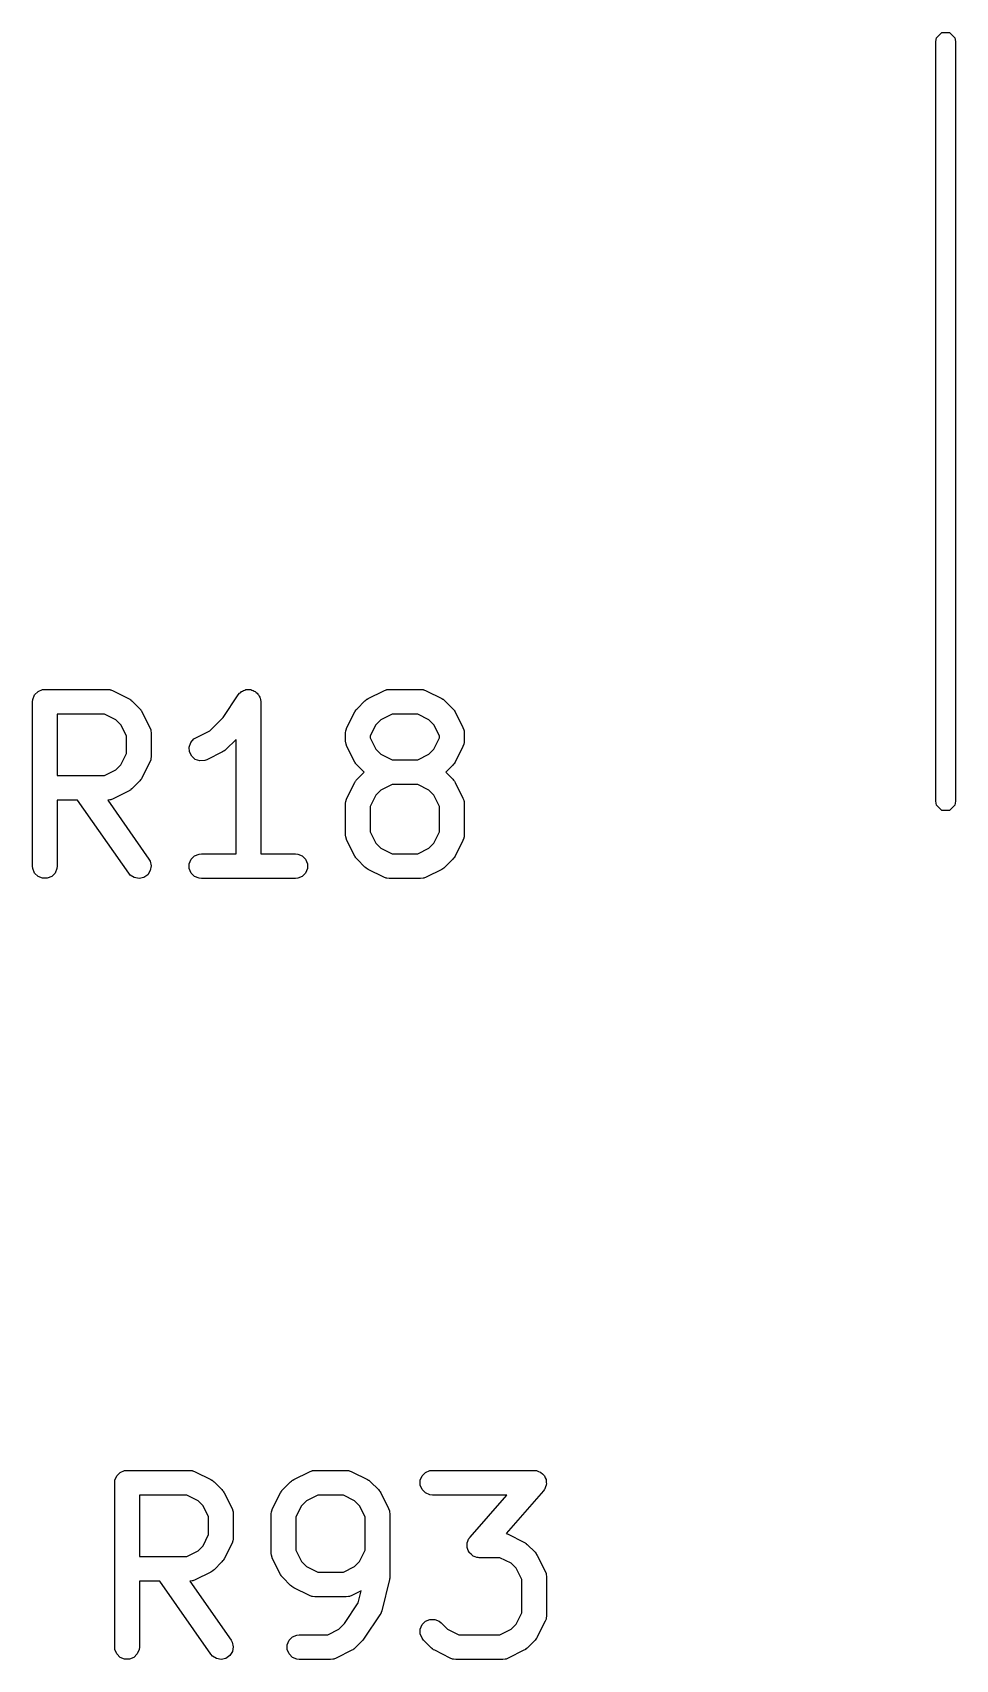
# Model space of a CAD drawing. Header units: millimetres. Extents: x 4 to 152, y 19 to 149.
# Drawn here: x 67.46 to 73.08, y 104.47 to 114.37 of the extents above; entities that cross this region are included whole.
import ezdxf

# ---------------------------------------------------------------- set-up
doc = ezdxf.new("R2010")
doc.units = ezdxf.units.MM
doc.layers.add('F.Silkscreen', color=41, linetype='CONTINUOUS', true_color=0xf2eda1)

msp = doc.modelspace()

# ---------------------------------------------------------------- linework, layer by layer
at = {"layer": 'F.Silkscreen', "linetype": 'CONTINUOUS'}
for p, q in [((72.955, 114.31), (72.959567, 114.332961)), ((72.955, 109.69), (72.955, 114.31)), ((72.959567, 114.332961), (72.992039, 114.365433)), ((72.992039, 114.365433), (73.037961, 114.365433)), ((73.037961, 114.365433), (73.070433, 114.332961)), ((73.070433, 114.332961), (73.075, 114.31)), ((73.075, 114.31), (73.075, 109.69)), ((67.462155, 110.309813), (67.473354, 110.336849)), ((67.473354, 110.336849), (67.494046, 110.357541)), ((67.494046, 110.357541), (67.521082, 110.36874)), ((67.521082, 110.36874), (67.535714, 110.370181)), ((67.535714, 110.370181), (67.916666, 110.370181)), ((67.916666, 110.370181), (67.931298, 110.36874)), ((67.931298, 110.36874), (67.933787, 110.367709)), ((67.933787, 110.367709), (67.936475, 110.367518)), ((67.936475, 110.367518), (67.950207, 110.362263)), ((67.950207, 110.362263), (68.045445, 110.314644)), ((68.620285, 110.200104), (68.711405, 110.336784)), ((68.711405, 110.336784), (68.711439, 110.336827)), ((68.711439, 110.336827), (68.711449, 110.336849)), ((68.711449, 110.336849), (68.7115, 110.336901)), ((68.7115, 110.336901), (68.720721, 110.348159)), ((68.720721, 110.348159), (68.72689, 110.352291)), ((68.72689, 110.352291), (68.732141, 110.357541)), ((68.732141, 110.357541), (68.73893, 110.360354)), ((68.73893, 110.360354), (68.745036, 110.364442)), ((68.745036, 110.364442), (68.752316, 110.365899)), ((68.752316, 110.365899), (68.759177, 110.36874)), ((68.759177, 110.36874), (68.766525, 110.36874)), ((68.766525, 110.36874), (68.77373, 110.370181)), ((68.77373, 110.370181), (68.781014, 110.36874)), ((68.781014, 110.36874), (68.788441, 110.36874)), ((68.788441, 110.36874), (68.795229, 110.365928)), ((68.795229, 110.365928), (68.802438, 110.364502)), ((68.802438, 110.364502), (68.808617, 110.360383)), ((68.808617, 110.360383), (68.815477, 110.357541)), ((68.815477, 110.357541), (68.82067, 110.352348)), ((68.82067, 110.352348), (68.826787, 110.34827)), ((68.826787, 110.34827), (68.83092, 110.342098)), ((68.83092, 110.342098), (68.836169, 110.336849)), ((68.836169, 110.336849), (68.83898, 110.330062)), ((69.502173, 110.314644), (69.597411, 110.362263)), ((69.597411, 110.362263), (69.611142, 110.367518)), ((69.611142, 110.367518), (69.613831, 110.36771)), ((69.613831, 110.36771), (69.61632, 110.36874)), ((69.61632, 110.36874), (69.630952, 110.370181)), ((69.630952, 110.370181), (69.821428, 110.370181)), ((69.821428, 110.370181), (69.83606, 110.36874)), ((69.83606, 110.36874), (69.838549, 110.367709)), ((69.838549, 110.367709), (69.841237, 110.367518)), ((69.841237, 110.367518), (69.854969, 110.362263)), ((69.854969, 110.362263), (69.950207, 110.314644)), ((67.460714, 110.295181), (67.462155, 110.309813)), ((67.460714, 109.295181), (67.460714, 110.295181)), ((68.045445, 110.314644), (68.051744, 110.31068)), ((68.051744, 110.31068), (68.053572, 110.309922)), ((68.053572, 110.309922), (68.055628, 110.308234)), ((68.055628, 110.308234), (68.057888, 110.306812)), ((68.057888, 110.306812), (68.059187, 110.305314)), ((68.059187, 110.305314), (68.064937, 110.300595)), ((68.064937, 110.300595), (68.112556, 110.252976)), ((68.112556, 110.252976), (68.117274, 110.247227)), ((68.117274, 110.247227), (68.118773, 110.245927)), ((68.118773, 110.245927), (68.120194, 110.243668)), ((68.120194, 110.243668), (68.121883, 110.241611)), ((68.121883, 110.241611), (68.12264, 110.239784)), ((68.12264, 110.239784), (68.126605, 110.233484)), ((68.126605, 110.233484), (68.174224, 110.138246)), ((68.83898, 110.330062), (68.84307, 110.323955)), ((68.84307, 110.323955), (68.844526, 110.316674)), ((68.844526, 110.316674), (68.847368, 110.309813)), ((68.847368, 110.309813), (68.848793, 110.295337)), ((68.848793, 110.295337), (68.848809, 110.29526)), ((68.848809, 110.29526), (68.848803, 110.295234)), ((68.848803, 110.295234), (68.848809, 110.295181)), ((68.848809, 110.295181), (68.848809, 109.370181)), ((69.373394, 110.138246), (69.421013, 110.233484)), ((69.421013, 110.233484), (69.424977, 110.239784)), ((69.424977, 110.239784), (69.425735, 110.241611)), ((69.425735, 110.241611), (69.427423, 110.243668)), ((69.427423, 110.243668), (69.428845, 110.245927)), ((69.428845, 110.245927), (69.430343, 110.247227)), ((69.430343, 110.247227), (69.435062, 110.252976)), ((69.435062, 110.252976), (69.482681, 110.300595)), ((69.482681, 110.300595), (69.48843, 110.305314)), ((69.48843, 110.305314), (69.48973, 110.306812)), ((69.48973, 110.306812), (69.491989, 110.308234)), ((69.491989, 110.308234), (69.494046, 110.309922)), ((69.494046, 110.309922), (69.495873, 110.31068)), ((69.495873, 110.31068), (69.502173, 110.314644)), ((69.950207, 110.314644), (69.956506, 110.31068)), ((69.956506, 110.31068), (69.958334, 110.309922)), ((69.958334, 110.309922), (69.96039, 110.308234)), ((69.96039, 110.308234), (69.96265, 110.306812)), ((69.96265, 110.306812), (69.963949, 110.305314)), ((69.963949, 110.305314), (69.969699, 110.300595)), ((69.969699, 110.300595), (70.017318, 110.252976)), ((70.017318, 110.252976), (70.022036, 110.247227)), ((70.022036, 110.247227), (70.023535, 110.245927)), ((70.023535, 110.245927), (70.024956, 110.243668)), ((70.024956, 110.243668), (70.026645, 110.241611)), ((70.026645, 110.241611), (70.027402, 110.239784)), ((70.027402, 110.239784), (70.031367, 110.233484)), ((70.031367, 110.233484), (70.078986, 110.138246)), ((67.898961, 110.220181), (67.610714, 110.220181)), ((67.610714, 110.220181), (67.610714, 109.846372)), ((67.967477, 110.185923), (67.898961, 110.220181)), ((67.997884, 110.155516), (67.967477, 110.185923)), ((68.032142, 110.087), (67.997884, 110.155516)), ((68.174224, 110.138246), (68.179479, 110.124515)), ((68.538906, 110.118725), (68.620285, 110.200104)), ((69.368139, 110.124514), (69.373394, 110.138246)), ((69.549734, 110.155516), (69.515476, 110.087)), ((69.580141, 110.185923), (69.549734, 110.155516)), ((69.648657, 110.220181), (69.580141, 110.185923)), ((69.803723, 110.220181), (69.648657, 110.220181)), ((69.872239, 110.185923), (69.803723, 110.220181)), ((69.902646, 110.155516), (69.872239, 110.185923)), ((69.936904, 110.087), (69.902646, 110.155516)), ((70.078986, 110.138246), (70.084241, 110.124515)), ((68.032142, 109.979553), (68.032142, 110.087)), ((68.179479, 110.124515), (68.17967, 110.121826)), ((68.17967, 110.121826), (68.180701, 110.119337)), ((68.180701, 110.119337), (68.182142, 110.104705)), ((68.182142, 110.104705), (68.182142, 109.961848)), ((68.413684, 110.018848), (68.422938, 110.046609)), ((68.422938, 110.046609), (68.442111, 110.068717)), ((68.442111, 110.068717), (68.454554, 110.076549)), ((68.454554, 110.076549), (68.538906, 110.118725)), ((68.698809, 110.066496), (68.636366, 110.004053)), ((68.698809, 109.370181), (68.698809, 110.066496)), ((69.365476, 110.104705), (69.366917, 110.119337)), ((69.365476, 110.057086), (69.365476, 110.104705)), ((69.366917, 110.042454), (69.365476, 110.057086)), ((69.366917, 110.119337), (69.367948, 110.121827)), ((69.367948, 110.039965), (69.366917, 110.042454)), ((69.367948, 110.121827), (69.368139, 110.124514)), ((69.368139, 110.037277), (69.367948, 110.039965)), ((69.373394, 110.023545), (69.368139, 110.037277)), ((69.515476, 110.087), (69.515476, 110.074791)), ((69.515476, 110.074791), (69.549734, 110.006275)), ((69.902646, 110.006275), (69.936904, 110.074791)), ((69.936904, 110.074791), (69.936904, 110.087)), ((70.084241, 110.037276), (70.078986, 110.023545)), ((70.084241, 110.124515), (70.084432, 110.121826)), ((70.084432, 110.039966), (70.084241, 110.037276)), ((70.084432, 110.121826), (70.085463, 110.119337)), ((70.085463, 110.042454), (70.084432, 110.039966)), ((70.085463, 110.119337), (70.086904, 110.104705)), ((70.086904, 110.057086), (70.085463, 110.042454)), ((70.086904, 110.104705), (70.086904, 110.057086)), ((67.997884, 109.911037), (68.032142, 109.979553)), ((68.179479, 109.942038), (68.174224, 109.928307)), ((68.17967, 109.944728), (68.179479, 109.942038)), ((68.180701, 109.947216), (68.17967, 109.944728)), ((68.182142, 109.961848), (68.180701, 109.947216)), ((68.415758, 109.989658), (68.413684, 110.018848)), ((68.428845, 109.963483), (68.415758, 109.989658)), ((68.450953, 109.94431), (68.428845, 109.963483)), ((68.478714, 109.935056), (68.450953, 109.94431)), ((68.507904, 109.93713), (68.478714, 109.935056)), ((68.521636, 109.942385), (68.507904, 109.93713)), ((68.616874, 109.990004), (68.521636, 109.942385)), ((68.623173, 109.993969), (68.616874, 109.990004)), ((68.625001, 109.994726), (68.623173, 109.993969)), ((68.627057, 109.996415), (68.625001, 109.994726)), ((68.629317, 109.997836), (68.627057, 109.996415)), ((68.630616, 109.999335), (68.629317, 109.997836)), ((68.636366, 110.004053), (68.630616, 109.999335)), ((69.421013, 109.928307), (69.373394, 110.023545)), ((69.549734, 110.006275), (69.580141, 109.975868)), ((69.580141, 109.975868), (69.648657, 109.94161)), ((69.648657, 109.94161), (69.803723, 109.94161)), ((69.803723, 109.94161), (69.872239, 109.975868)), ((69.872239, 109.975868), (69.902646, 110.006275)), ((70.078986, 110.023545), (70.031367, 109.928307)), ((67.610714, 109.846372), (67.898961, 109.846372)), ((67.898961, 109.846372), (67.967477, 109.88063)), ((67.967477, 109.88063), (67.997884, 109.911037)), ((68.174224, 109.928307), (68.126605, 109.833069)), ((69.424977, 109.922008), (69.421013, 109.928307)), ((69.425735, 109.92018), (69.424977, 109.922008)), ((69.427423, 109.918124), (69.425735, 109.92018)), ((69.428845, 109.915864), (69.427423, 109.918124)), ((69.430343, 109.914565), (69.428845, 109.915864)), ((69.435062, 109.908815), (69.430343, 109.914565)), ((69.477267, 109.86661), (69.435062, 109.908815)), ((69.435062, 109.824405), (69.477267, 109.86661)), ((70.017318, 109.908815), (69.975113, 109.86661)), ((69.975113, 109.86661), (70.017318, 109.824405)), ((70.022036, 109.914565), (70.017318, 109.908815)), ((70.023535, 109.915864), (70.022036, 109.914565)), ((70.024956, 109.918124), (70.023535, 109.915864)), ((70.026645, 109.92018), (70.024956, 109.918124)), ((70.027402, 109.922008), (70.026645, 109.92018)), ((70.031367, 109.928307), (70.027402, 109.922008)), ((68.045445, 109.751909), (67.950207, 109.70429)), ((68.051744, 109.755874), (68.045445, 109.751909)), ((68.053572, 109.756631), (68.051744, 109.755874)), ((68.055628, 109.75832), (68.053572, 109.756631)), ((68.057888, 109.759741), (68.055628, 109.75832)), ((68.059187, 109.76124), (68.057888, 109.759741)), ((68.064937, 109.765958), (68.059187, 109.76124)), ((68.112556, 109.813577), (68.064937, 109.765958)), ((68.117274, 109.819327), (68.112556, 109.813577)), ((68.118773, 109.820626), (68.117274, 109.819327)), ((68.120194, 109.822886), (68.118773, 109.820626)), ((68.121883, 109.824942), (68.120194, 109.822886)), ((68.12264, 109.82677), (68.121883, 109.824942)), ((68.126605, 109.833069), (68.12264, 109.82677)), ((69.373394, 109.709675), (69.421013, 109.804913)), ((69.421013, 109.804913), (69.424977, 109.811213)), ((69.424977, 109.811213), (69.425735, 109.81304)), ((69.425735, 109.81304), (69.427423, 109.815097)), ((69.427423, 109.815097), (69.428845, 109.817356)), ((69.428845, 109.817356), (69.430343, 109.818656)), ((69.430343, 109.818656), (69.435062, 109.824405)), ((69.580141, 109.757352), (69.549734, 109.726945)), ((69.648657, 109.79161), (69.580141, 109.757352)), ((69.803723, 109.79161), (69.648657, 109.79161)), ((69.872239, 109.757352), (69.803723, 109.79161)), ((69.902646, 109.726945), (69.872239, 109.757352)), ((70.017318, 109.824405), (70.022036, 109.818656)), ((70.022036, 109.818656), (70.023535, 109.817356)), ((70.023535, 109.817356), (70.024956, 109.815097)), ((70.024956, 109.815097), (70.026645, 109.81304)), ((70.026645, 109.81304), (70.027402, 109.811213)), ((70.027402, 109.811213), (70.031367, 109.804913)), ((70.031367, 109.804913), (70.078986, 109.709675)), ((67.73476, 109.696372), (67.610714, 109.696372)), ((67.610714, 109.696372), (67.610714, 109.295181)), ((68.0457, 109.252171), (67.73476, 109.696372)), ((67.931298, 109.697813), (67.917781, 109.696482)), ((67.917781, 109.696482), (68.168585, 109.33819)), ((67.933787, 109.698845), (67.931298, 109.697813)), ((67.936475, 109.699035), (67.933787, 109.698845)), ((67.950207, 109.70429), (67.936475, 109.699035)), ((69.365476, 109.676134), (69.366917, 109.690766)), ((69.365476, 109.485658), (69.365476, 109.676134)), ((69.366917, 109.690766), (69.367948, 109.693256)), ((69.367948, 109.693256), (69.368139, 109.695943)), ((69.368139, 109.695943), (69.373394, 109.709675)), ((69.549734, 109.726945), (69.515476, 109.658429)), ((69.515476, 109.658429), (69.515476, 109.503363)), ((69.936904, 109.658429), (69.902646, 109.726945)), ((69.936904, 109.503363), (69.936904, 109.658429)), ((70.078986, 109.709675), (70.084241, 109.695944)), ((70.084241, 109.695944), (70.084432, 109.693255)), ((70.084432, 109.693255), (70.085463, 109.690766)), ((70.085463, 109.690766), (70.086904, 109.676134)), ((70.086904, 109.676134), (70.086904, 109.485658)), ((72.959567, 109.667039), (72.955, 109.69)), ((72.992039, 109.634567), (72.959567, 109.667039)), ((73.070433, 109.667039), (73.037961, 109.634567)), ((73.075, 109.69), (73.070433, 109.667039)), ((73.037961, 109.634567), (72.992039, 109.634567)), ((69.366917, 109.471026), (69.365476, 109.485658)), ((69.367948, 109.468537), (69.366917, 109.471026)), ((69.368139, 109.465849), (69.367948, 109.468537)), ((69.373394, 109.452117), (69.368139, 109.465849)), ((69.421013, 109.356879), (69.373394, 109.452117)), ((69.515476, 109.503363), (69.549734, 109.434847)), ((69.902645, 109.434847), (69.936904, 109.503363)), ((70.078986, 109.452117), (70.031367, 109.356879)), ((70.084241, 109.465848), (70.078986, 109.452117)), ((70.084432, 109.468538), (70.084241, 109.465848)), ((70.085463, 109.471026), (70.084432, 109.468538)), ((70.086904, 109.485658), (70.085463, 109.471026)), ((68.425735, 109.336849), (68.446427, 109.357541)), ((68.446427, 109.357541), (68.473463, 109.36874)), ((68.473463, 109.36874), (68.488095, 109.370181)), ((68.488095, 109.370181), (68.698809, 109.370181)), ((68.848809, 109.370181), (69.059523, 109.370181)), ((69.059523, 109.370181), (69.074155, 109.36874)), ((69.074155, 109.36874), (69.101191, 109.357541)), ((69.101191, 109.357541), (69.121883, 109.336849)), ((69.424976, 109.350583), (69.421013, 109.356879)), ((69.425734, 109.348753), (69.424976, 109.350583)), ((69.427423, 109.346695), (69.425734, 109.348753)), ((69.428845, 109.344436), (69.427423, 109.346695)), ((69.430343, 109.343137), (69.428845, 109.344436)), ((69.435061, 109.337388), (69.430343, 109.343137)), ((69.549734, 109.434847), (69.580141, 109.404439)), ((69.580141, 109.404439), (69.648657, 109.370181)), ((69.648657, 109.370181), (69.803723, 109.370181)), ((69.803723, 109.370181), (69.872238, 109.404439)), ((69.872238, 109.404439), (69.902645, 109.434847)), ((70.022036, 109.343137), (70.017318, 109.337387)), ((70.023535, 109.344436), (70.022036, 109.343137)), ((70.024956, 109.346695), (70.023535, 109.344436)), ((70.026646, 109.348753), (70.024956, 109.346695)), ((70.027403, 109.350583), (70.026646, 109.348753)), ((70.031367, 109.356879), (70.027403, 109.350583)), ((67.462155, 109.280549), (67.460714, 109.295181)), ((67.473354, 109.253513), (67.462155, 109.280549)), ((67.494046, 109.232821), (67.473354, 109.253513)), ((67.598074, 109.253513), (67.577382, 109.232821)), ((67.609273, 109.280549), (67.598074, 109.253513)), ((67.610714, 109.295181), (67.609273, 109.280549)), ((68.055271, 109.241011), (68.0457, 109.252171)), ((68.177039, 109.267988), (68.161312, 109.24331)), ((68.168585, 109.33819), (68.175795, 109.325377)), ((68.175795, 109.325377), (68.182124, 109.296806)), ((68.182124, 109.296806), (68.177039, 109.267988)), ((68.414536, 109.309813), (68.425735, 109.336849)), ((68.414536, 109.280549), (68.414536, 109.309813)), ((68.425735, 109.253513), (68.414536, 109.280549)), ((68.446427, 109.232821), (68.425735, 109.253513)), ((69.121883, 109.253513), (69.101191, 109.232821)), ((69.121883, 109.336849), (69.133082, 109.309813)), ((69.133082, 109.280549), (69.121883, 109.253513)), ((69.133082, 109.309813), (69.133082, 109.280549)), ((69.48268, 109.289768), (69.435061, 109.337388)), ((69.488429, 109.28505), (69.48268, 109.289768)), ((69.48973, 109.28355), (69.488429, 109.28505)), ((69.491989, 109.282128), (69.48973, 109.28355)), ((69.494046, 109.28044), (69.491989, 109.282128)), ((69.495873, 109.279683), (69.494046, 109.28044)), ((69.502173, 109.275718), (69.495873, 109.279683)), ((69.597411, 109.228099), (69.502173, 109.275718)), ((69.950207, 109.275718), (69.854969, 109.228099)), ((69.956506, 109.279683), (69.950207, 109.275718)), ((69.958334, 109.28044), (69.956506, 109.279683)), ((69.96039, 109.282128), (69.958334, 109.28044)), ((69.96265, 109.28355), (69.96039, 109.282128)), ((69.96395, 109.28505), (69.96265, 109.28355)), ((69.9697, 109.289768), (69.96395, 109.28505)), ((70.017318, 109.337387), (69.9697, 109.289768)), ((67.521082, 109.221622), (67.494046, 109.232821)), ((67.550346, 109.221622), (67.521082, 109.221622)), ((67.577382, 109.232821), (67.550346, 109.221622)), ((68.07995, 109.225284), (68.055271, 109.241011)), ((68.108767, 109.220198), (68.07995, 109.225284)), ((68.137338, 109.226528), (68.108767, 109.220198)), ((68.161312, 109.24331), (68.137338, 109.226528)), ((68.473463, 109.221622), (68.446427, 109.232821)), ((68.488095, 109.220181), (68.473463, 109.221622)), ((69.059523, 109.220181), (68.488095, 109.220181)), ((69.074155, 109.221622), (69.059523, 109.220181)), ((69.101191, 109.232821), (69.074155, 109.221622)), ((69.611142, 109.222844), (69.597411, 109.228099)), ((69.613831, 109.222653), (69.611142, 109.222844)), ((69.61632, 109.221622), (69.613831, 109.222653)), ((69.630952, 109.220181), (69.61632, 109.221622)), ((69.821428, 109.220181), (69.630952, 109.220181)), ((69.83606, 109.221622), (69.821428, 109.220181)), ((69.838549, 109.222654), (69.83606, 109.221622)), ((69.841237, 109.222844), (69.838549, 109.222654)), ((69.854969, 109.228099), (69.841237, 109.222844)), ((67.962155, 105.559813), (67.973354, 105.586849)), ((67.973354, 105.586849), (67.994046, 105.607541)), ((67.994046, 105.607541), (68.021082, 105.61874)), ((68.021082, 105.61874), (68.035714, 105.620181)), ((68.035714, 105.620181), (68.416666, 105.620181)), ((68.416666, 105.620181), (68.431298, 105.61874)), ((68.431298, 105.61874), (68.433787, 105.617709)), ((68.433787, 105.617709), (68.436475, 105.617518)), ((68.436475, 105.617518), (68.450207, 105.612263)), ((68.450207, 105.612263), (68.545445, 105.564644)), ((69.049792, 105.564644), (69.14503, 105.612263)), ((69.14503, 105.612263), (69.158761, 105.617518)), ((69.158761, 105.617518), (69.16145, 105.61771)), ((69.16145, 105.61771), (69.163939, 105.61874)), ((69.163939, 105.61874), (69.178571, 105.620181)), ((69.178571, 105.620181), (69.369047, 105.620181)), ((69.369047, 105.620181), (69.383679, 105.61874)), ((69.383679, 105.61874), (69.386168, 105.617709)), ((69.386168, 105.617709), (69.388856, 105.617518)), ((69.388856, 105.617518), (69.402588, 105.612263)), ((69.402588, 105.612263), (69.497826, 105.564644)), ((69.819298, 105.559813), (69.830497, 105.586849)), ((69.830497, 105.586849), (69.851189, 105.607541)), ((69.851189, 105.607541), (69.878225, 105.61874)), ((69.878225, 105.61874), (69.892857, 105.620181)), ((69.892857, 105.620181), (70.511904, 105.620181)), ((70.511904, 105.620181), (70.519642, 105.619419)), ((70.519642, 105.619419), (70.52161, 105.61955)), ((70.52161, 105.61955), (70.522965, 105.619092)), ((70.522965, 105.619092), (70.526536, 105.61874)), ((70.526536, 105.61874), (70.537793, 105.614077)), ((70.537793, 105.614077), (70.549331, 105.610175)), ((70.549331, 105.610175), (70.551235, 105.60851)), ((70.551235, 105.60851), (70.553572, 105.607541)), ((70.553572, 105.607541), (70.562182, 105.598931)), ((70.562182, 105.598931), (70.571355, 105.590905)), ((70.571355, 105.590905), (70.572477, 105.588636)), ((70.572477, 105.588636), (70.574264, 105.586849)), ((70.574264, 105.586849), (70.578924, 105.575599)), ((67.960714, 105.545181), (67.962155, 105.559813)), ((67.960714, 104.545181), (67.960714, 105.545181)), ((68.545445, 105.564644), (68.551744, 105.56068)), ((68.551744, 105.56068), (68.553572, 105.559922)), ((68.553572, 105.559922), (68.555628, 105.558234)), ((68.555628, 105.558234), (68.557888, 105.556812)), ((68.557888, 105.556812), (68.559187, 105.555314)), ((68.559187, 105.555314), (68.564937, 105.550595)), ((68.564937, 105.550595), (68.612556, 105.502976)), ((68.612556, 105.502976), (68.617274, 105.497227)), ((68.617274, 105.497227), (68.618773, 105.495927)), ((68.618773, 105.495927), (68.620194, 105.493668)), ((68.620194, 105.493668), (68.621883, 105.491611)), ((68.621883, 105.491611), (68.62264, 105.489784)), ((68.62264, 105.489784), (68.626605, 105.483484)), ((68.626605, 105.483484), (68.674224, 105.388246)), ((68.921013, 105.388246), (68.968632, 105.483484)), ((68.968632, 105.483484), (68.972596, 105.489784)), ((68.972596, 105.489784), (68.973354, 105.491611)), ((68.973354, 105.491611), (68.975042, 105.493668)), ((68.975042, 105.493668), (68.976464, 105.495927)), ((68.976464, 105.495927), (68.977962, 105.497227)), ((68.977962, 105.497227), (68.982681, 105.502976)), ((68.982681, 105.502976), (69.0303, 105.550595)), ((69.0303, 105.550595), (69.036049, 105.555314)), ((69.036049, 105.555314), (69.037349, 105.556812)), ((69.037349, 105.556812), (69.039608, 105.558234)), ((69.039608, 105.558234), (69.041665, 105.559922)), ((69.041665, 105.559922), (69.043492, 105.56068)), ((69.043492, 105.56068), (69.049792, 105.564644)), ((69.497826, 105.564644), (69.504125, 105.56068)), ((69.504125, 105.56068), (69.505953, 105.559922)), ((69.505953, 105.559922), (69.508009, 105.558234)), ((69.508009, 105.558234), (69.510269, 105.556812)), ((69.510269, 105.556812), (69.511568, 105.555314)), ((69.511568, 105.555314), (69.517318, 105.550595)), ((69.517318, 105.550595), (69.564937, 105.502976)), ((69.564937, 105.502976), (69.569655, 105.497227)), ((69.569655, 105.497227), (69.571154, 105.495927)), ((69.571154, 105.495927), (69.572575, 105.493668)), ((69.572575, 105.493668), (69.574264, 105.491611)), ((69.574264, 105.491611), (69.575021, 105.489784)), ((69.575021, 105.489784), (69.578986, 105.483484)), ((69.578986, 105.483484), (69.626605, 105.388246)), ((69.819298, 105.530549), (69.819298, 105.559813)), ((69.830497, 105.503513), (69.819298, 105.530549)), ((69.851189, 105.482821), (69.830497, 105.503513)), ((70.568347, 105.495793), (70.341451, 105.236484)), ((70.572868, 105.502118), (70.568347, 105.495793)), ((70.574264, 105.503513), (70.572868, 105.502118)), ((70.574812, 105.504837), (70.574264, 105.503513)), ((70.576898, 105.507754), (70.574812, 105.504837)), ((70.580799, 105.519292), (70.576898, 105.507754)), ((70.578924, 105.575599), (70.584327, 105.564673)), ((70.585463, 105.530549), (70.580799, 105.519292)), ((70.584327, 105.564673), (70.584495, 105.56215)), ((70.584495, 105.56215), (70.585463, 105.559813)), ((70.585463, 105.559813), (70.585463, 105.547629)), ((70.585463, 105.547629), (70.586273, 105.535475)), ((70.586273, 105.535475), (70.585463, 105.53308)), ((70.585463, 105.53308), (70.585463, 105.530549)), ((68.398961, 105.470181), (68.110714, 105.470181)), ((68.110714, 105.470181), (68.110714, 105.096372)), ((68.467477, 105.435923), (68.398961, 105.470181)), ((68.497884, 105.405516), (68.467477, 105.435923)), ((68.532142, 105.337), (68.497884, 105.405516)), ((68.674224, 105.388246), (68.679479, 105.374515)), ((68.915758, 105.374514), (68.921013, 105.388246)), ((69.097353, 105.405516), (69.063095, 105.337)), ((69.12776, 105.435923), (69.097353, 105.405516)), ((69.196276, 105.470181), (69.12776, 105.435923)), ((69.351342, 105.470181), (69.196276, 105.470181)), ((69.419858, 105.435923), (69.351342, 105.470181)), ((69.450265, 105.405516), (69.419858, 105.435923)), ((69.484523, 105.337), (69.450265, 105.405516)), ((69.626605, 105.388246), (69.63186, 105.374515)), ((69.878225, 105.471622), (69.851189, 105.482821)), ((69.892857, 105.470181), (69.878225, 105.471622)), ((70.346622, 105.470181), (69.892857, 105.470181)), ((70.122128, 105.213617), (70.346622, 105.470181)), ((68.532142, 105.229553), (68.532142, 105.337)), ((68.679479, 105.374515), (68.67967, 105.371826)), ((68.67967, 105.371826), (68.680701, 105.369337)), ((68.680701, 105.369337), (68.682142, 105.354705)), ((68.682142, 105.354705), (68.682142, 105.211848)), ((68.913095, 105.354705), (68.914536, 105.369337)), ((68.913095, 105.11661), (68.913095, 105.354705)), ((68.914536, 105.369337), (68.915567, 105.371827)), ((68.915567, 105.371827), (68.915758, 105.374514)), ((69.063095, 105.337), (69.063095, 105.134315)), ((69.484523, 105.134315), (69.484523, 105.337)), ((69.63186, 105.374515), (69.632051, 105.371826)), ((69.632051, 105.371826), (69.633082, 105.369337)), ((69.633082, 105.369337), (69.634523, 105.354705)), ((69.634523, 105.354705), (69.634523, 104.973753)), ((68.497884, 105.161037), (68.532142, 105.229553)), ((68.679479, 105.192038), (68.674224, 105.178307)), ((68.67967, 105.194728), (68.679479, 105.192038)), ((68.680701, 105.197216), (68.67967, 105.194728)), ((68.682142, 105.211848), (68.680701, 105.197216)), ((70.105012, 105.178861), (70.109675, 105.190119)), ((70.109675, 105.190119), (70.113577, 105.201656)), ((70.113577, 105.201656), (70.115662, 105.204574)), ((70.115662, 105.204574), (70.116211, 105.205897)), ((70.116211, 105.205897), (70.117606, 105.207293)), ((70.117606, 105.207293), (70.122128, 105.213617)), ((70.341451, 105.236484), (70.354969, 105.231311)), ((70.354969, 105.231311), (70.450207, 105.183692)), ((68.110714, 105.096372), (68.398961, 105.096372)), ((68.398961, 105.096372), (68.467477, 105.13063)), ((68.467477, 105.13063), (68.497884, 105.161037)), ((68.674224, 105.178307), (68.626605, 105.083069)), ((68.914536, 105.101978), (68.913095, 105.11661)), ((68.915567, 105.099489), (68.914536, 105.101978)), ((68.915758, 105.096801), (68.915567, 105.099489)), ((68.921013, 105.083069), (68.915758, 105.096801)), ((69.063095, 105.134315), (69.097353, 105.065799)), ((69.450265, 105.065799), (69.484523, 105.134315)), ((70.104202, 105.173935), (70.105012, 105.176331)), ((70.105012, 105.161782), (70.104202, 105.173935)), ((70.105012, 105.176331), (70.105012, 105.178861)), ((70.105012, 105.149597), (70.105012, 105.161782)), ((70.105979, 105.147261), (70.105012, 105.149597)), ((70.106148, 105.144737), (70.105979, 105.147261)), ((70.11155, 105.133812), (70.106148, 105.144737)), ((70.116211, 105.122561), (70.11155, 105.133812)), ((70.117997, 105.120775), (70.116211, 105.122561)), ((70.11912, 105.118505), (70.117997, 105.120775)), ((70.128292, 105.11048), (70.11912, 105.118505)), ((70.136903, 105.101869), (70.128292, 105.11048)), ((70.139239, 105.100901), (70.136903, 105.101869)), ((70.141144, 105.099235), (70.139239, 105.100901)), ((70.152681, 105.095334), (70.141144, 105.099235)), ((70.163939, 105.09067), (70.152681, 105.095334)), ((70.167509, 105.090319), (70.163939, 105.09067)), ((70.168865, 105.08986), (70.167509, 105.090319)), ((70.170832, 105.089992), (70.168865, 105.08986)), ((70.178571, 105.089229), (70.170832, 105.089992)), ((70.303723, 105.089229), (70.178571, 105.089229)), ((70.372239, 105.054971), (70.303723, 105.089229)), ((70.450207, 105.183692), (70.456506, 105.179728)), ((70.456506, 105.179728), (70.458334, 105.17897)), ((70.458334, 105.17897), (70.46039, 105.177282)), ((70.46039, 105.177282), (70.46265, 105.17586)), ((70.46265, 105.17586), (70.463949, 105.174362)), ((70.463949, 105.174362), (70.469699, 105.169643)), ((70.469699, 105.169643), (70.517318, 105.122024)), ((70.517318, 105.122024), (70.522036, 105.116275)), ((70.522036, 105.116275), (70.523535, 105.114975)), ((70.523535, 105.114975), (70.524956, 105.112716)), ((70.524956, 105.112716), (70.526645, 105.110659)), ((70.526645, 105.110659), (70.527402, 105.108832)), ((70.527402, 105.108832), (70.531367, 105.102532)), ((70.531367, 105.102532), (70.578986, 105.007294)), ((68.545445, 105.001909), (68.450207, 104.95429)), ((68.551744, 105.005874), (68.545445, 105.001909)), ((68.553572, 105.006631), (68.551744, 105.005874)), ((68.555628, 105.00832), (68.553572, 105.006631)), ((68.557888, 105.009741), (68.555628, 105.00832)), ((68.559187, 105.01124), (68.557888, 105.009741)), ((68.564937, 105.015958), (68.559187, 105.01124)), ((68.612556, 105.063577), (68.564937, 105.015958)), ((68.617274, 105.069327), (68.612556, 105.063577)), ((68.618773, 105.070626), (68.617274, 105.069327)), ((68.620194, 105.072886), (68.618773, 105.070626)), ((68.621883, 105.074942), (68.620194, 105.072886)), ((68.62264, 105.07677), (68.621883, 105.074942)), ((68.626605, 105.083069), (68.62264, 105.07677)), ((68.968632, 104.987831), (68.921013, 105.083069)), ((69.097353, 105.065799), (69.12776, 105.035392)), ((69.12776, 105.035392), (69.196276, 105.001134)), ((69.196276, 105.001134), (69.351342, 105.001134)), ((69.351342, 105.001134), (69.419858, 105.035392)), ((69.419858, 105.035392), (69.450265, 105.065799)), ((70.402646, 105.024564), (70.372239, 105.054971)), ((70.436904, 104.956048), (70.402646, 105.024564)), ((70.578986, 105.007294), (70.584241, 104.993563)), ((70.584241, 104.993563), (70.584432, 104.990874)), ((70.584432, 104.990874), (70.585463, 104.988385)), ((68.23476, 104.946372), (68.110714, 104.946372)), ((68.110714, 104.946372), (68.110714, 104.545181)), ((68.5457, 104.502171), (68.23476, 104.946372)), ((68.431298, 104.947813), (68.417781, 104.946482)), ((68.417781, 104.946482), (68.668585, 104.58819)), ((68.433787, 104.948845), (68.431298, 104.947813)), ((68.436475, 104.949035), (68.433787, 104.948845)), ((68.450207, 104.95429), (68.436475, 104.949035)), ((68.972596, 104.981532), (68.968632, 104.987831)), ((68.973354, 104.979704), (68.972596, 104.981532)), ((68.975042, 104.977648), (68.973354, 104.979704)), ((68.976464, 104.975388), (68.975042, 104.977648)), ((68.977962, 104.974089), (68.976464, 104.975388)), ((68.982681, 104.968339), (68.977962, 104.974089)), ((69.0303, 104.92072), (68.982681, 104.968339)), ((69.036049, 104.916002), (69.0303, 104.92072)), ((69.037349, 104.914503), (69.036049, 104.916002)), ((69.039608, 104.913082), (69.037349, 104.914503)), ((69.041665, 104.911393), (69.039608, 104.913082)), ((69.043492, 104.910636), (69.041665, 104.911393)), ((69.049792, 104.906671), (69.043492, 104.910636)), ((69.14503, 104.859052), (69.049792, 104.906671)), ((69.632284, 104.955563), (69.584665, 104.765087)), ((69.632659, 104.9581), (69.632284, 104.955563)), ((69.633082, 104.959121), (69.632659, 104.9581)), ((69.633624, 104.964634), (69.633082, 104.959121)), ((69.634434, 104.970107), (69.633624, 104.964634)), ((69.634523, 104.973753), (69.634271, 104.9712)), ((69.634271, 104.9712), (69.634434, 104.970107)), ((70.436904, 104.753363), (70.436904, 104.956048)), ((70.585463, 104.988385), (70.586904, 104.973753)), ((70.586904, 104.973753), (70.586904, 104.735658)), ((69.158761, 104.853797), (69.14503, 104.859052)), ((69.16145, 104.853606), (69.158761, 104.853797)), ((69.163939, 104.852575), (69.16145, 104.853606)), ((69.178571, 104.851134), (69.163939, 104.852575)), ((69.369047, 104.851134), (69.178571, 104.851134)), ((69.358379, 104.6882), (69.442294, 104.814071)), ((69.383679, 104.852575), (69.369047, 104.851134)), ((69.386168, 104.853607), (69.383679, 104.852575)), ((69.388856, 104.853797), (69.386168, 104.853607)), ((69.402588, 104.859052), (69.388856, 104.853797)), ((69.460818, 104.888167), (69.402588, 104.859052)), ((69.442294, 104.814071), (69.460818, 104.888167)), ((69.574308, 104.741675), (69.47907, 104.598817)), ((69.578612, 104.74975), (69.574308, 104.741675)), ((69.579718, 104.751241), (69.578612, 104.74975)), ((69.580347, 104.753004), (69.579718, 104.751241)), ((69.581225, 104.754649), (69.580347, 104.753004)), ((69.581583, 104.756464), (69.581225, 104.754649)), ((69.584665, 104.765087), (69.581583, 104.756464)), ((69.830497, 104.682088), (69.85119, 104.702781)), ((69.85119, 104.702781), (69.878226, 104.713979)), ((69.878226, 104.713979), (69.907489, 104.713979)), ((69.907489, 104.713979), (69.934525, 104.70278)), ((69.934525, 104.70278), (69.945891, 104.693452)), ((69.945891, 104.693452), (69.984903, 104.654439)), ((70.402645, 104.684847), (70.436904, 104.753363)), ((70.578986, 104.702117), (70.531367, 104.606879)), ((70.584241, 104.715848), (70.578986, 104.702117)), ((70.584432, 104.718538), (70.584241, 104.715848)), ((70.585463, 104.721026), (70.584432, 104.718538)), ((70.586904, 104.735658), (70.585463, 104.721026)), ((69.020973, 104.586849), (69.041665, 104.607541)), ((69.041665, 104.607541), (69.068701, 104.61874)), ((69.068701, 104.61874), (69.083333, 104.620181)), ((69.083333, 104.620181), (69.256104, 104.620181)), ((69.256104, 104.620181), (69.324619, 104.654439)), ((69.324619, 104.654439), (69.358379, 104.6882)), ((69.474493, 104.593229), (69.469754, 104.587442)), ((69.479027, 104.598753), (69.474493, 104.593229)), ((69.479036, 104.598777), (69.479027, 104.598753)), ((69.47907, 104.598817), (69.479036, 104.598777)), ((69.819298, 104.655052), (69.830497, 104.682088)), ((69.819298, 104.625789), (69.819298, 104.655052)), ((69.830496, 104.598753), (69.819298, 104.625789)), ((69.839823, 104.587388), (69.830496, 104.598753)), ((69.984903, 104.654439), (70.053419, 104.620181)), ((70.053419, 104.620181), (70.303723, 104.620181)), ((70.303723, 104.620181), (70.372238, 104.654439)), ((70.372238, 104.654439), (70.402645, 104.684847)), ((70.522036, 104.593137), (70.517318, 104.587387)), ((70.523535, 104.594436), (70.522036, 104.593137)), ((70.524956, 104.596695), (70.523535, 104.594436)), ((70.526646, 104.598753), (70.524956, 104.596695)), ((70.527403, 104.600583), (70.526646, 104.598753)), ((70.531367, 104.606879), (70.527403, 104.600583)), ((67.962155, 104.530549), (67.960714, 104.545181)), ((67.973354, 104.503513), (67.962155, 104.530549)), ((67.994046, 104.482821), (67.973354, 104.503513)), ((68.098074, 104.503513), (68.077382, 104.482821)), ((68.109273, 104.530549), (68.098074, 104.503513)), ((68.110714, 104.545181), (68.109273, 104.530549)), ((68.555271, 104.491011), (68.5457, 104.502171)), ((68.677039, 104.517988), (68.661312, 104.49331)), ((68.668585, 104.58819), (68.675795, 104.575377)), ((68.675795, 104.575377), (68.682124, 104.546806)), ((68.682124, 104.546806), (68.677039, 104.517988)), ((69.009774, 104.559813), (69.020973, 104.586849)), ((69.009774, 104.530549), (69.009774, 104.559813)), ((69.020973, 104.503513), (69.009774, 104.530549)), ((69.041665, 104.482821), (69.020973, 104.503513)), ((69.402588, 104.525718), (69.30735, 104.478099)), ((69.408887, 104.529683), (69.402588, 104.525718)), ((69.410715, 104.53044), (69.408887, 104.529683)), ((69.412771, 104.532128), (69.410715, 104.53044)), ((69.415031, 104.53355), (69.412771, 104.532128)), ((69.416331, 104.53505), (69.415031, 104.53355)), ((69.422081, 104.539768), (69.416331, 104.53505)), ((69.469699, 104.587387), (69.422081, 104.539768)), ((69.469732, 104.587428), (69.469699, 104.587387)), ((69.469754, 104.587442), (69.469732, 104.587428)), ((69.887442, 104.539768), (69.839823, 104.587388)), ((69.893191, 104.53505), (69.887442, 104.539768)), ((69.894492, 104.53355), (69.893191, 104.53505)), ((69.896751, 104.532128), (69.894492, 104.53355)), ((69.898808, 104.53044), (69.896751, 104.532128)), ((69.900635, 104.529683), (69.898808, 104.53044)), ((69.906935, 104.525718), (69.900635, 104.529683)), ((70.002173, 104.478099), (69.906935, 104.525718)), ((70.450207, 104.525718), (70.354969, 104.478099)), ((70.456506, 104.529683), (70.450207, 104.525718)), ((70.458334, 104.53044), (70.456506, 104.529683)), ((70.46039, 104.532128), (70.458334, 104.53044)), ((70.46265, 104.53355), (70.46039, 104.532128)), ((70.46395, 104.53505), (70.46265, 104.53355)), ((70.4697, 104.539768), (70.46395, 104.53505)), ((70.517318, 104.587387), (70.4697, 104.539768)), ((68.021082, 104.471622), (67.994046, 104.482821)), ((68.050346, 104.471622), (68.021082, 104.471622)), ((68.077382, 104.482821), (68.050346, 104.471622)), ((68.57995, 104.475284), (68.555271, 104.491011)), ((68.608767, 104.470198), (68.57995, 104.475284)), ((68.637338, 104.476528), (68.608767, 104.470198)), ((68.661312, 104.49331), (68.637338, 104.476528)), ((69.068701, 104.471622), (69.041665, 104.482821)), ((69.083333, 104.470181), (69.068701, 104.471622)), ((69.273809, 104.470181), (69.083333, 104.470181)), ((69.288441, 104.471622), (69.273809, 104.470181)), ((69.29093, 104.472654), (69.288441, 104.471622)), ((69.293618, 104.472844), (69.29093, 104.472654)), ((69.30735, 104.478099), (69.293618, 104.472844)), ((70.015904, 104.472844), (70.002173, 104.478099)), ((70.018593, 104.472653), (70.015904, 104.472844)), ((70.021082, 104.471622), (70.018593, 104.472653)), ((70.035714, 104.470181), (70.021082, 104.471622)), ((70.321428, 104.470181), (70.035714, 104.470181)), ((70.33606, 104.471622), (70.321428, 104.470181)), ((70.338549, 104.472654), (70.33606, 104.471622)), ((70.341237, 104.472844), (70.338549, 104.472654)), ((70.354969, 104.478099), (70.341237, 104.472844))]:
    msp.add_line(p, q, dxfattribs=at)

doc.saveas('drawing.dxf')
